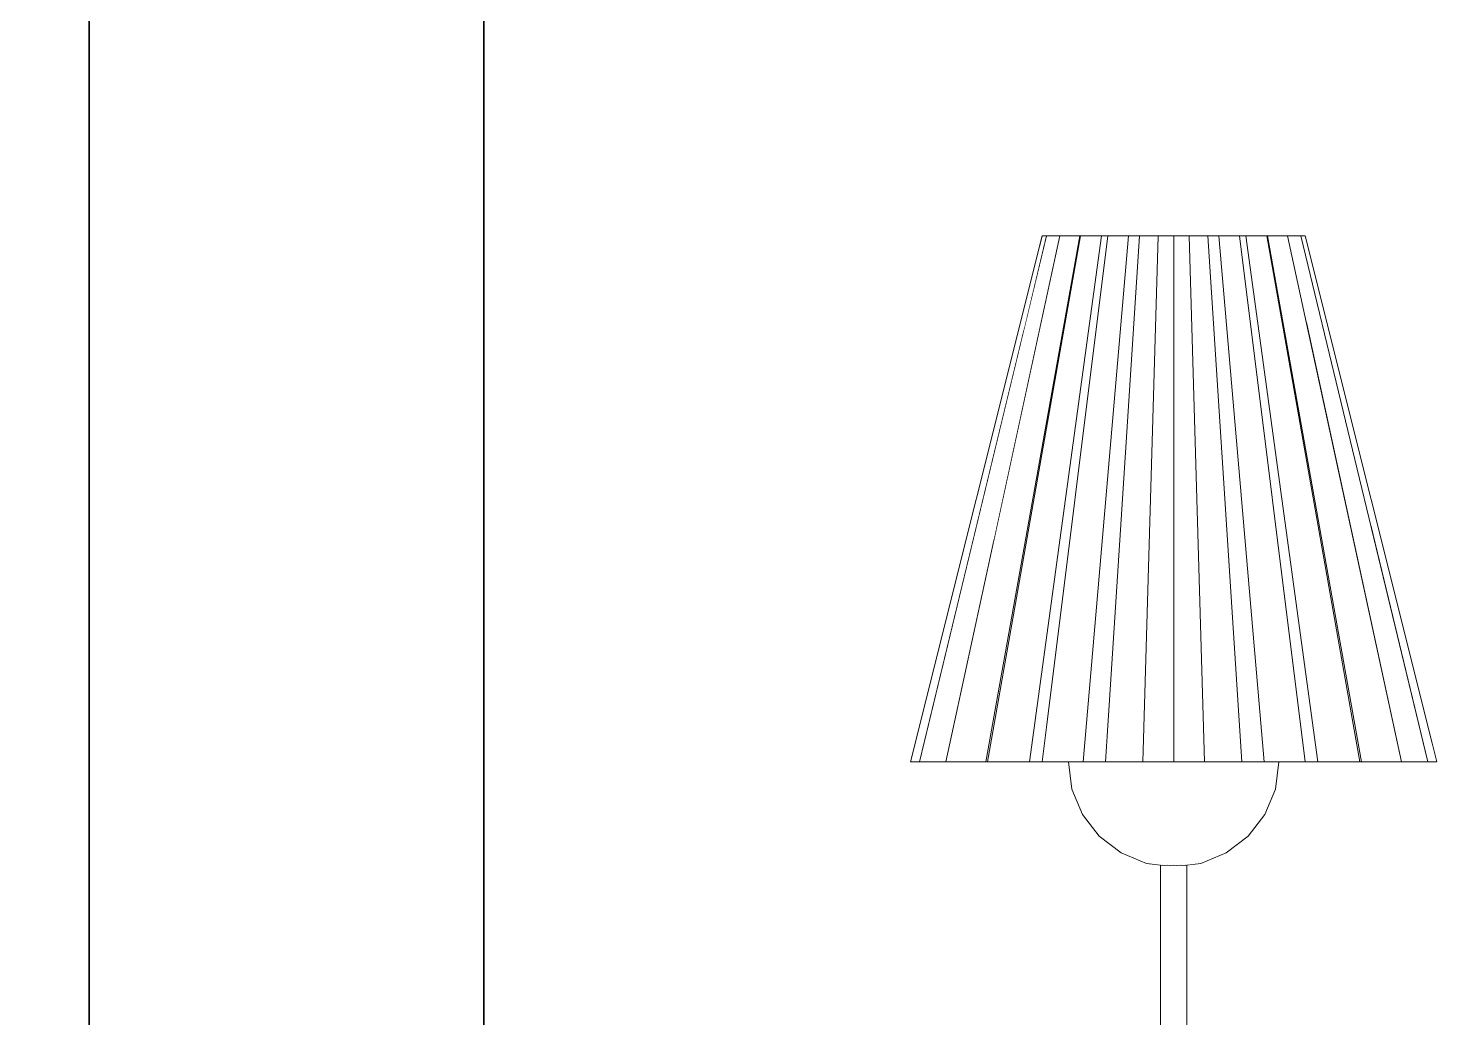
# Model space of a CAD drawing. Header units: millimetres. Extents: x 14397 to 67587, y -11631 to -8348.
# Drawn here: x 63363 to 63898, y -10878 to -10502 of the extents above; entities that cross this region are included whole.
import ezdxf

# ---------------------------------------------------------------- set-up
doc = ezdxf.new("R2010")
doc.units = ezdxf.units.MM
doc.header["$MEASUREMENT"] = 0
doc.linetypes.add('Wipeout_Contour', pattern=[1000, 0, -1000])
for name, color, linetype in [('NewA-Ee_25_10-M_WallsExternal', 7, 'Continuous'), ('NewA-Ee_25_10-M_WallsInternal', 7, 'Continuous'), ('NewA-Ee_40_20-M_GeneralFFAndEInternalMovable', 7, 'Continuous')]:
    doc.layers.add(name, color=color, linetype=linetype)

# ---------------------------------------------------------------- blocks, each defined once
blk = doc.blocks.new('Section Elem_106_11', base_point=(55434.36, -115430.84))
at = {"color": 254, "linetype": 'Wipeout_Contour', "lineweight": 0, "ltscale": 256812.665353}
blk.add_wipeout([(63385.87, -8735.84), (63362.75, -8735.84), (63362.75, -11630.84), (63385.87, -11630.84)], dxfattribs=at).dxf.layer = 'NewA-Ee_25_10-M_WallsExternal'
blk = doc.blocks.new('Section Elem_109_11', base_point=(55434.36, -115430.84))
at = {"layer": 'NewA-Ee_25_10-M_WallsInternal', "color": 92, "linetype": 'Continuous', "lineweight": 35}
for p, q in [((63385.87, -8735.84), (63385.87, -11630.84)), ((63535.87, -8735.84), (63535.87, -11630.84))]:
    blk.add_line(p, q, dxfattribs=at)
blk = doc.blocks.new('Section Elem_118_11', base_point=(55434.36, -115430.84))
at = {"color": 254, "linetype": 'Wipeout_Contour', "lineweight": 0, "ltscale": 258671.495268}
blk.add_wipeout([(63759.41, -10780.84), (63760.72, -10791.19), (63764.58, -10791.19), (63763.4, -10780.84)], dxfattribs=at).dxf.layer = 'NewA-Ee_40_20-M_GeneralFFAndEInternalMovable'
at = {"color": 254, "linetype": 'Wipeout_Contour', "lineweight": 0, "ltscale": 258751.204257}
blk.add_wipeout([(63780.72, -10800.84), (63773.55, -10800.84), (63778.05, -10809.13), (63783.9, -10809.13)], dxfattribs=at).dxf.layer = 'NewA-Ee_40_20-M_GeneralFFAndEInternalMovable'
at = {"color": 254, "linetype": 'Wipeout_Contour', "lineweight": 0, "ltscale": 258728.52135}
blk.add_wipeout([(63773.55, -10800.84), (63768.05, -10800.84), (63773.55, -10809.13), (63778.05, -10809.13)], dxfattribs=at).dxf.layer = 'NewA-Ee_40_20-M_GeneralFFAndEInternalMovable'
at = {"color": 254, "linetype": 'Wipeout_Contour', "lineweight": 0, "ltscale": 258687.821546}
blk.add_wipeout([(63764.58, -10791.19), (63760.72, -10791.19), (63764.58, -10800.84), (63768.05, -10800.84)], dxfattribs=at).dxf.layer = 'NewA-Ee_40_20-M_GeneralFFAndEInternalMovable'
at = {"color": 254, "linetype": 'Wipeout_Contour', "lineweight": 0, "ltscale": 258765.317534}
blk.add_wipeout([(63788.05, -10791.19), (63778.73, -10791.19), (63780.72, -10800.84), (63789.08, -10800.84)], dxfattribs=at).dxf.layer = 'NewA-Ee_40_20-M_GeneralFFAndEInternalMovable'
at = {"color": 254, "linetype": 'Wipeout_Contour', "lineweight": 0, "ltscale": 258756.096677}
blk.add_wipeout([(63778.05, -10809.13), (63773.55, -10809.13), (63780.72, -10815.48), (63783.9, -10815.48)], dxfattribs=at).dxf.layer = 'NewA-Ee_40_20-M_GeneralFFAndEInternalMovable'
at = {"color": 254, "linetype": 'Wipeout_Contour', "lineweight": 0, "ltscale": 258691.559736}
blk.add_wipeout([(63764.58, -10791.19), (63770.72, -10791.19), (63769.76, -10780.84), (63763.4, -10780.84)], dxfattribs=at).dxf.layer = 'NewA-Ee_40_20-M_GeneralFFAndEInternalMovable'
at = {"color": 254, "linetype": 'Wipeout_Contour', "lineweight": 0, "ltscale": 258778.990899}
blk.add_wipeout([(63780.72, -10800.84), (63783.9, -10809.13), (63790.72, -10809.13), (63789.08, -10800.84)], dxfattribs=at).dxf.layer = 'NewA-Ee_40_20-M_GeneralFFAndEInternalMovable'
at = {"color": 254, "linetype": 'Wipeout_Contour', "lineweight": 0, "ltscale": 193901.150614}
blk.add_wipeout([(63727.33, -10780.84), (63762.69, -10580.84), (63762.34, -10580.84)], dxfattribs=at).dxf.layer = 'NewA-Ee_40_20-M_GeneralFFAndEInternalMovable'
at = {"color": 254, "linetype": 'Wipeout_Contour', "lineweight": 0, "ltscale": 258719.937958}
blk.add_wipeout([(63770.72, -10791.19), (63778.73, -10791.19), (63778.05, -10780.84), (63769.76, -10780.84)], dxfattribs=at).dxf.layer = 'NewA-Ee_40_20-M_GeneralFFAndEInternalMovable'
at = {"color": 254, "linetype": 'Wipeout_Contour', "lineweight": 0, "ltscale": 258773.477594}
blk.add_wipeout([(63783.9, -10809.13), (63778.05, -10809.13), (63783.9, -10815.48), (63788.05, -10815.48)], dxfattribs=at).dxf.layer = 'NewA-Ee_40_20-M_GeneralFFAndEInternalMovable'
at = {"color": 254, "linetype": 'Wipeout_Contour', "lineweight": 0, "ltscale": 193869.266753}
blk.add_wipeout([(63729.14, -10699.09), (63754.74, -10580.84), (63749.75, -10580.84)], dxfattribs=at).dxf.layer = 'NewA-Ee_40_20-M_GeneralFFAndEInternalMovable'
at = {"color": 254, "linetype": 'Wipeout_Contour', "lineweight": 0, "ltscale": 193998.17696}
blk.add_wipeout([(63763.6, -10780.84), (63772.16, -10780.84), (63780.82, -10580.84)], dxfattribs=at).dxf.layer = 'NewA-Ee_40_20-M_GeneralFFAndEInternalMovable'
at = {"color": 254, "linetype": 'Wipeout_Contour', "lineweight": 0, "ltscale": 258732.93877}
blk.add_wipeout([(63778.73, -10791.19), (63770.72, -10791.19), (63773.55, -10800.84), (63780.72, -10800.84)], dxfattribs=at).dxf.layer = 'NewA-Ee_40_20-M_GeneralFFAndEInternalMovable'
at = {"color": 254, "linetype": 'Wipeout_Contour', "lineweight": 0, "ltscale": 258794.767895}
blk.add_wipeout([(63783.9, -10809.13), (63788.05, -10815.48), (63792.87, -10815.48), (63790.72, -10809.13)], dxfattribs=at).dxf.layer = 'NewA-Ee_40_20-M_GeneralFFAndEInternalMovable'
at = {"color": 254, "linetype": 'Wipeout_Contour', "lineweight": 0, "ltscale": 193876.279096}
blk.add_wipeout([(63754.74, -10580.84), (63711.44, -10780.84), (63726.64, -10780.84)], dxfattribs=at).dxf.layer = 'NewA-Ee_40_20-M_GeneralFFAndEInternalMovable'
at = {"color": 254, "linetype": 'Wipeout_Contour', "lineweight": 0, "ltscale": 194024.363098}
blk.add_wipeout([(63772.16, -10780.84), (63786.3, -10780.84), (63785.1, -10580.84)], dxfattribs=at).dxf.layer = 'NewA-Ee_40_20-M_GeneralFFAndEInternalMovable'
at = {"color": 254, "linetype": 'Wipeout_Contour', "lineweight": 0, "ltscale": 258706.505147}
blk.add_wipeout([(63770.72, -10791.19), (63764.58, -10791.19), (63768.05, -10800.84), (63773.55, -10800.84)], dxfattribs=at).dxf.layer = 'NewA-Ee_40_20-M_GeneralFFAndEInternalMovable'
at = {"color": 254, "linetype": 'Wipeout_Contour', "lineweight": 0, "ltscale": 258775.708006}
blk.add_wipeout([(63778.73, -10815.48), (63778.05, -10815.48), (63787.69, -10819.48), (63788.05, -10819.48)], dxfattribs=at).dxf.layer = 'NewA-Ee_40_20-M_GeneralFFAndEInternalMovable'
at = {"color": 254, "linetype": 'Wipeout_Contour', "lineweight": 0, "ltscale": 258467.603194}
blk.add_wipeout([(63749.75, -10580.84), (63701.45, -10780.84), (63711.44, -10780.84), (63729.14, -10699.09)], dxfattribs=at).dxf.layer = 'NewA-Ee_40_20-M_GeneralFFAndEInternalMovable'
at = {"color": 254, "linetype": 'Wipeout_Contour', "lineweight": 0, "ltscale": 193986.011489}
blk.add_wipeout([(63772.16, -10780.84), (63785.1, -10580.84), (63780.82, -10580.84)], dxfattribs=at).dxf.layer = 'NewA-Ee_40_20-M_GeneralFFAndEInternalMovable'
at = {"color": 254, "linetype": 'Wipeout_Contour', "lineweight": 0, "ltscale": 258678.169724}
blk.add_wipeout([(63764.58, -10800.84), (63760.72, -10791.19), (63759.41, -10791.19), (63763.4, -10800.84)], dxfattribs=at).dxf.layer = 'NewA-Ee_40_20-M_GeneralFFAndEInternalMovable'
at = {"color": 254, "linetype": 'Wipeout_Contour', "lineweight": 0, "ltscale": 258787.343808}
blk.add_wipeout([(63783.9, -10815.48), (63780.72, -10815.48), (63789.08, -10819.48), (63790.72, -10819.48)], dxfattribs=at).dxf.layer = 'NewA-Ee_40_20-M_GeneralFFAndEInternalMovable'
at = {"color": 254, "linetype": 'Wipeout_Contour', "lineweight": 0, "ltscale": 193899.773108}
blk.add_wipeout([(63726.64, -10780.84), (63727.33, -10780.84), (63762.34, -10580.84)], dxfattribs=at).dxf.layer = 'NewA-Ee_40_20-M_GeneralFFAndEInternalMovable'
at = {"color": 254, "linetype": 'Wipeout_Contour', "lineweight": 0, "ltscale": 258754.695077}
blk.add_wipeout([(63778.73, -10791.19), (63788.05, -10791.19), (63787.69, -10780.84), (63778.05, -10780.84)], dxfattribs=at).dxf.layer = 'NewA-Ee_40_20-M_GeneralFFAndEInternalMovable'
at = {"color": 254, "linetype": 'Wipeout_Contour', "lineweight": 0, "ltscale": 258704.222411}
blk.add_wipeout([(63764.58, -10800.84), (63763.4, -10800.84), (63769.76, -10809.13), (63770.72, -10809.13)], dxfattribs=at).dxf.layer = 'NewA-Ee_40_20-M_GeneralFFAndEInternalMovable'
at = {"color": 254, "linetype": 'Wipeout_Contour', "lineweight": 0, "ltscale": 258779.65789}
blk.add_wipeout([(63780.72, -10815.48), (63778.73, -10815.48), (63788.05, -10819.48), (63789.08, -10819.48)], dxfattribs=at).dxf.layer = 'NewA-Ee_40_20-M_GeneralFFAndEInternalMovable'
at = {"color": 254, "linetype": 'Wipeout_Contour', "lineweight": 0, "ltscale": 193892.830831}
blk.add_wipeout([(63726.64, -10780.84), (63762.34, -10580.84), (63754.74, -10580.84)], dxfattribs=at).dxf.layer = 'NewA-Ee_40_20-M_GeneralFFAndEInternalMovable'
at = {"color": 254, "linetype": 'Wipeout_Contour', "lineweight": 0, "ltscale": 194011.636115}
blk.add_wipeout([(63785.1, -10580.84), (63786.3, -10780.84), (63792.17, -10580.84)], dxfattribs=at).dxf.layer = 'NewA-Ee_40_20-M_GeneralFFAndEInternalMovable'
at = {"color": 254, "linetype": 'Wipeout_Contour', "lineweight": 0, "ltscale": 258801.432661}
blk.add_wipeout([(63788.05, -10791.19), (63789.08, -10800.84), (63798.05, -10800.84), (63798.05, -10791.19)], dxfattribs=at).dxf.layer = 'NewA-Ee_40_20-M_GeneralFFAndEInternalMovable'
at = {"color": 254, "linetype": 'Wipeout_Contour', "lineweight": 0, "ltscale": 258712.493683}
blk.add_wipeout([(63768.05, -10800.84), (63764.58, -10800.84), (63770.72, -10809.13), (63773.55, -10809.13)], dxfattribs=at).dxf.layer = 'NewA-Ee_40_20-M_GeneralFFAndEInternalMovable'
at = {"color": 254, "linetype": 'Wipeout_Contour', "lineweight": 0, "ltscale": 258811.550375}
blk.add_wipeout([(63792.87, -10815.48), (63788.05, -10815.48), (63792.87, -10819.48), (63795.37, -10819.48)], dxfattribs=at).dxf.layer = 'NewA-Ee_40_20-M_GeneralFFAndEInternalMovable'
at = {"color": 254, "linetype": 'Wipeout_Contour', "lineweight": 0, "ltscale": 193944.615637}
blk.add_wipeout([(63748.05, -10780.84), (63770.65, -10580.84), (63743.26, -10780.84)], dxfattribs=at).dxf.layer = 'NewA-Ee_40_20-M_GeneralFFAndEInternalMovable'
at = {"color": 254, "linetype": 'Wipeout_Contour', "lineweight": 0, "ltscale": 258793.462099}
blk.add_wipeout([(63787.69, -10780.84), (63788.05, -10791.19), (63798.05, -10791.19), (63798.05, -10780.84)], dxfattribs=at).dxf.layer = 'NewA-Ee_40_20-M_GeneralFFAndEInternalMovable'
at = {"color": 254, "linetype": 'Wipeout_Contour', "lineweight": 0, "ltscale": 258809.981955}
blk.add_wipeout([(63789.08, -10800.84), (63790.72, -10809.13), (63798.05, -10809.13), (63798.05, -10800.84)], dxfattribs=at).dxf.layer = 'NewA-Ee_40_20-M_GeneralFFAndEInternalMovable'
at = {"color": 254, "linetype": 'Wipeout_Contour', "lineweight": 0, "ltscale": 258737.492039}
blk.add_wipeout([(63778.73, -10815.48), (63770.72, -10809.13), (63769.76, -10809.13), (63778.05, -10815.48)], dxfattribs=at).dxf.layer = 'NewA-Ee_40_20-M_GeneralFFAndEInternalMovable'
at = {"color": 254, "linetype": 'Wipeout_Contour', "lineweight": 0, "ltscale": 258798.228757}
blk.add_wipeout([(63788.05, -10815.48), (63783.9, -10815.48), (63790.72, -10819.48), (63792.87, -10819.48)], dxfattribs=at).dxf.layer = 'NewA-Ee_40_20-M_GeneralFFAndEInternalMovable'
at = {"color": 254, "linetype": 'Wipeout_Contour', "lineweight": 0, "ltscale": 193916.069657}
blk.add_wipeout([(63743.26, -10780.84), (63762.69, -10580.84), (63727.33, -10780.84)], dxfattribs=at).dxf.layer = 'NewA-Ee_40_20-M_GeneralFFAndEInternalMovable'
at = {"color": 254, "linetype": 'Wipeout_Contour', "lineweight": 0, "ltscale": 194057.264794}
blk.add_wipeout([(63786.3, -10780.84), (63798.05, -10780.84), (63792.17, -10580.84)], dxfattribs=at).dxf.layer = 'NewA-Ee_40_20-M_GeneralFFAndEInternalMovable'
at = {"color": 254, "linetype": 'Wipeout_Contour', "lineweight": 0, "ltscale": 258839.036435}
blk.add_wipeout([(63808.05, -10791.19), (63798.05, -10791.19), (63798.05, -10800.84), (63807.01, -10800.84)], dxfattribs=at).dxf.layer = 'NewA-Ee_40_20-M_GeneralFFAndEInternalMovable'
at = {"color": 254, "linetype": 'Wipeout_Contour', "lineweight": 0, "ltscale": 258743.819354}
blk.add_wipeout([(63770.72, -10809.13), (63778.73, -10815.48), (63780.72, -10815.48), (63773.55, -10809.13)], dxfattribs=at).dxf.layer = 'NewA-Ee_40_20-M_GeneralFFAndEInternalMovable'
at = {"color": 254, "linetype": 'Wipeout_Contour', "lineweight": 0, "ltscale": 258818.501527}
blk.add_wipeout([(63792.87, -10815.48), (63798.05, -10815.48), (63798.05, -10809.13), (63790.72, -10809.13)], dxfattribs=at).dxf.layer = 'NewA-Ee_40_20-M_GeneralFFAndEInternalMovable'
at = {"color": 254, "linetype": 'Wipeout_Contour', "lineweight": 0, "ltscale": 258824.386598}
blk.add_wipeout([(63795.37, -10819.48), (63792.87, -10819.48), (63795.55, -10820.18), (63796.8, -10820.21)], dxfattribs=at).dxf.layer = 'NewA-Ee_40_20-M_GeneralFFAndEInternalMovable'
at = {"layer": 'NewA-Ee_40_20-M_GeneralFFAndEInternalMovable', "color": 6, "linetype": 'Continuous', "lineweight": 13}
for p, q in [((63769.76, -10809.13), (63763.4, -10800.84)), ((63778.05, -10815.48), (63769.76, -10809.13))]:
    blk.add_line(p, q, dxfattribs=at)
at = {"color": 254, "linetype": 'Wipeout_Contour', "lineweight": 0, "ltscale": 193925.321422}
blk.add_wipeout([(63762.69, -10580.84), (63743.26, -10780.84), (63770.65, -10580.84)], dxfattribs=at).dxf.layer = 'NewA-Ee_40_20-M_GeneralFFAndEInternalMovable'
at = {"color": 254, "linetype": 'Wipeout_Contour', "lineweight": 0, "ltscale": 194035.165862}
blk.add_wipeout([(63792.17, -10580.84), (63798.05, -10780.84), (63798.05, -10580.84)], dxfattribs=at).dxf.layer = 'NewA-Ee_40_20-M_GeneralFFAndEInternalMovable'
at = {"color": 254, "linetype": 'Wipeout_Contour', "lineweight": 0, "ltscale": 258842.459036}
blk.add_wipeout([(63798.05, -10800.84), (63798.05, -10809.13), (63805.37, -10809.13), (63807.01, -10800.84)], dxfattribs=at).dxf.layer = 'NewA-Ee_40_20-M_GeneralFFAndEInternalMovable'
at = {"color": 254, "linetype": 'Wipeout_Contour', "lineweight": 0, "ltscale": 258817.738066}
blk.add_wipeout([(63792.87, -10819.48), (63790.72, -10819.48), (63794.63, -10820.21), (63795.55, -10820.18)], dxfattribs=at).dxf.layer = 'NewA-Ee_40_20-M_GeneralFFAndEInternalMovable'
at = {"layer": 'NewA-Ee_40_20-M_GeneralFFAndEInternalMovable', "color": 6, "linetype": 'Continuous', "lineweight": 13}
for p, q in [((63792.17, -10580.84), (63785.1, -10580.84)), ((63786.3, -10780.84), (63792.17, -10580.84))]:
    blk.add_line(p, q, dxfattribs=at)
at = {"color": 254, "linetype": 'Wipeout_Contour', "lineweight": 0, "ltscale": 193940.066355}
blk.add_wipeout([(63770.65, -10580.84), (63748.05, -10780.84), (63773.05, -10580.84)], dxfattribs=at).dxf.layer = 'NewA-Ee_40_20-M_GeneralFFAndEInternalMovable'
at = {"color": 254, "linetype": 'Wipeout_Contour', "lineweight": 0, "ltscale": 258833.665265}
blk.add_wipeout([(63798.05, -10791.19), (63808.05, -10791.19), (63808.4, -10780.84), (63798.05, -10780.84)], dxfattribs=at).dxf.layer = 'NewA-Ee_40_20-M_GeneralFFAndEInternalMovable'
at = {"color": 254, "linetype": 'Wipeout_Contour', "lineweight": 0, "ltscale": 323637.706444}
blk.add_wipeout([(63798.05, -11110.84), (63798.05, -10820.18), (63796.8, -10820.21), (63795.55, -10820.18), (63795.55, -11110.84)], dxfattribs=at).dxf.layer = 'NewA-Ee_40_20-M_GeneralFFAndEInternalMovable'
at = {"color": 254, "linetype": 'Wipeout_Contour', "lineweight": 0, "ltscale": 193966.598544}
blk.add_wipeout([(63748.05, -10780.84), (63763.6, -10780.84), (63773.05, -10580.84)], dxfattribs=at).dxf.layer = 'NewA-Ee_40_20-M_GeneralFFAndEInternalMovable'
at = {"color": 254, "linetype": 'Wipeout_Contour', "lineweight": 0, "ltscale": 194086.718599}
blk.add_wipeout([(63798.05, -10780.84), (63809.79, -10780.84), (63798.05, -10580.84)], dxfattribs=at).dxf.layer = 'NewA-Ee_40_20-M_GeneralFFAndEInternalMovable'
at = {"color": 254, "linetype": 'Wipeout_Contour', "lineweight": 0, "ltscale": 258831.742018}
blk.add_wipeout([(63798.05, -10819.48), (63795.37, -10819.48), (63796.8, -10820.21), (63798.05, -10820.18)], dxfattribs=at).dxf.layer = 'NewA-Ee_40_20-M_GeneralFFAndEInternalMovable'
at = {"color": 254, "linetype": 'Wipeout_Contour', "lineweight": 0, "ltscale": 258450.575043}
blk.add_wipeout([(63698.05, -10780.84), (63701.45, -10780.84), (63740.67, -10618.42), (63748.05, -10580.84)], dxfattribs=at).dxf.layer = 'NewA-Ee_40_20-M_GeneralFFAndEInternalMovable'
at = {"color": 254, "linetype": 'Wipeout_Contour', "lineweight": 0, "ltscale": 193965.794582}
blk.add_wipeout([(63763.6, -10780.84), (63780.82, -10580.84), (63773.05, -10580.84)], dxfattribs=at).dxf.layer = 'NewA-Ee_40_20-M_GeneralFFAndEInternalMovable'
at = {"color": 254, "linetype": 'Wipeout_Contour', "lineweight": 0, "ltscale": 194058.831113}
blk.add_wipeout([(63798.05, -10580.84), (63809.79, -10780.84), (63803.92, -10580.84)], dxfattribs=at).dxf.layer = 'NewA-Ee_40_20-M_GeneralFFAndEInternalMovable'
at = {"color": 254, "linetype": 'Wipeout_Contour', "lineweight": 0, "ltscale": 258661.116314}
blk.add_wipeout([(63760.72, -10791.19), (63759.41, -10780.84), (63758.05, -10780.84), (63759.41, -10791.19)], dxfattribs=at).dxf.layer = 'NewA-Ee_40_20-M_GeneralFFAndEInternalMovable'
at = {"color": 254, "linetype": 'Wipeout_Contour', "lineweight": 0, "ltscale": 258826.35098}
blk.add_wipeout([(63798.05, -10815.48), (63792.87, -10815.48), (63795.37, -10819.48), (63798.05, -10819.48)], dxfattribs=at).dxf.layer = 'NewA-Ee_40_20-M_GeneralFFAndEInternalMovable'
at = {"layer": 'NewA-Ee_40_20-M_GeneralFFAndEInternalMovable', "color": 6, "linetype": 'Continuous', "lineweight": 13}
for p, q in [((63762.34, -10580.84), (63754.74, -10580.84)), ((63762.69, -10580.84), (63762.34, -10580.84)), ((63770.65, -10580.84), (63762.69, -10580.84)), ((63763.6, -10780.84), (63780.82, -10580.84)), ((63773.05, -10580.84), (63770.65, -10580.84)), ((63772.16, -10780.84), (63785.1, -10580.84)), ((63780.82, -10580.84), (63773.05, -10580.84)), ((63785.1, -10580.84), (63780.82, -10580.84)), ((63798.05, -10580.84), (63792.17, -10580.84)), ((63798.05, -10780.84), (63798.05, -10580.84)), ((63701.45, -10780.84), (63698.05, -10780.84)), ((63711.44, -10780.84), (63701.45, -10780.84)), ((63726.64, -10780.84), (63711.44, -10780.84)), ((63727.33, -10780.84), (63726.64, -10780.84)), ((63743.26, -10780.84), (63727.33, -10780.84)), ((63748.05, -10780.84), (63743.26, -10780.84)), ((63763.6, -10780.84), (63748.05, -10780.84)), ((63759.41, -10791.19), (63758.05, -10780.84)), ((63772.16, -10780.84), (63763.6, -10780.84)), ((63786.3, -10780.84), (63772.16, -10780.84)), ((63798.05, -10780.84), (63786.3, -10780.84)), ((63763.4, -10800.84), (63759.41, -10791.19))]:
    blk.add_line(p, q, dxfattribs=at)
at = {"color": 254, "linetype": 'Wipeout_Contour', "lineweight": 0, "ltscale": 193860.719188}
blk.add_wipeout([(63748.05, -10580.84), (63740.67, -10618.42), (63749.75, -10580.84)], dxfattribs=at).dxf.layer = 'NewA-Ee_40_20-M_GeneralFFAndEInternalMovable'
at = {"color": 254, "linetype": 'Wipeout_Contour', "lineweight": 0, "ltscale": 258806.543896}
blk.add_wipeout([(63788.05, -10819.48), (63787.69, -10819.48), (63793.05, -10820.18), (63793.38, -10820.21)], dxfattribs=at).dxf.layer = 'NewA-Ee_40_20-M_GeneralFFAndEInternalMovable'
at = {"layer": 'NewA-Ee_40_20-M_GeneralFFAndEInternalMovable', "color": 6, "linetype": 'Continuous', "lineweight": 13}
for p, q in [((63698.05, -10780.84), (63748.05, -10580.84)), ((63701.45, -10780.84), (63749.75, -10580.84)), ((63711.44, -10780.84), (63754.74, -10580.84)), ((63726.64, -10780.84), (63762.34, -10580.84)), ((63727.33, -10780.84), (63762.69, -10580.84)), ((63743.26, -10780.84), (63770.65, -10580.84)), ((63748.05, -10780.84), (63773.05, -10580.84)), ((63749.75, -10580.84), (63748.05, -10580.84)), ((63754.74, -10580.84), (63749.75, -10580.84))]:
    blk.add_line(p, q, dxfattribs=at)
at = {"color": 254, "linetype": 'Wipeout_Contour', "lineweight": 0, "ltscale": 323620.876665}
blk.add_wipeout([(63793.05, -11110.84), (63793.72, -11110.84), (63793.72, -10820.18), (63793.38, -10820.21), (63793.05, -10820.18)], dxfattribs=at).dxf.layer = 'NewA-Ee_40_20-M_GeneralFFAndEInternalMovable'
at = {"color": 254, "linetype": 'Wipeout_Contour', "lineweight": 0, "ltscale": 323627.03679}
blk.add_wipeout([(63793.72, -11110.84), (63795.55, -11110.84), (63795.55, -10820.18), (63794.63, -10820.21), (63793.72, -10820.18)], dxfattribs=at).dxf.layer = 'NewA-Ee_40_20-M_GeneralFFAndEInternalMovable'
at = {"color": 254, "linetype": 'Wipeout_Contour', "lineweight": 0, "ltscale": 258812.319369}
blk.add_wipeout([(63790.72, -10819.48), (63789.08, -10819.48), (63793.72, -10820.18), (63794.63, -10820.21)], dxfattribs=at).dxf.layer = 'NewA-Ee_40_20-M_GeneralFFAndEInternalMovable'
at = {"color": 254, "linetype": 'Wipeout_Contour', "lineweight": 0, "ltscale": 258840.542328}
blk.add_wipeout([(63798.05, -10820.18), (63799.3, -10820.21), (63800.72, -10819.48), (63798.05, -10819.48)], dxfattribs=at).dxf.layer = 'NewA-Ee_40_20-M_GeneralFFAndEInternalMovable'
at = {"color": 254, "linetype": 'Wipeout_Contour', "lineweight": 0, "ltscale": 258808.453303}
blk.add_wipeout([(63789.08, -10819.48), (63788.05, -10819.48), (63793.38, -10820.21), (63793.72, -10820.18)], dxfattribs=at).dxf.layer = 'NewA-Ee_40_20-M_GeneralFFAndEInternalMovable'
at = {"color": 254, "linetype": 'Wipeout_Contour', "lineweight": 0, "ltscale": 258854.546316}
blk.add_wipeout([(63805.37, -10819.48), (63803.22, -10819.48), (63800.55, -10820.18), (63801.46, -10820.21)], dxfattribs=at).dxf.layer = 'NewA-Ee_40_20-M_GeneralFFAndEInternalMovable'
at = {"layer": 'NewA-Ee_40_20-M_GeneralFFAndEInternalMovable', "color": 6, "linetype": 'Continuous', "lineweight": 13}
for p, q in [((63787.69, -10819.48), (63778.05, -10815.48)), ((63787.69, -10819.48), (63793.05, -10820.18)), ((63793.05, -10820.18), (63793.38, -10820.21)), ((63793.05, -11110.84), (63793.05, -10820.18)), ((63793.38, -10820.21), (63793.72, -10820.18)), ((63793.72, -10820.18), (63794.63, -10820.21))]:
    blk.add_line(p, q, dxfattribs=at)
at = {"color": 254, "linetype": 'Wipeout_Contour', "lineweight": 0, "ltscale": 258857.593451}
blk.add_wipeout([(63803.22, -10815.48), (63800.72, -10819.48), (63803.22, -10819.48), (63808.05, -10815.48)], dxfattribs=at).dxf.layer = 'NewA-Ee_40_20-M_GeneralFFAndEInternalMovable'
at = {"color": 254, "linetype": 'Wipeout_Contour', "lineweight": 0, "ltscale": 258870.915159}
blk.add_wipeout([(63808.05, -10815.48), (63803.22, -10819.48), (63805.37, -10819.48), (63812.19, -10815.48)], dxfattribs=at).dxf.layer = 'NewA-Ee_40_20-M_GeneralFFAndEInternalMovable'
at = {"color": 254, "linetype": 'Wipeout_Contour', "lineweight": 0, "ltscale": 258881.800211}
blk.add_wipeout([(63812.19, -10815.48), (63805.37, -10819.48), (63807.01, -10819.48), (63815.37, -10815.48)], dxfattribs=at).dxf.layer = 'NewA-Ee_40_20-M_GeneralFFAndEInternalMovable'
at = {"color": 254, "linetype": 'Wipeout_Contour', "lineweight": 0, "ltscale": 258842.792798}
blk.add_wipeout([(63803.22, -10815.48), (63798.05, -10815.48), (63798.05, -10819.48), (63800.72, -10819.48)], dxfattribs=at).dxf.layer = 'NewA-Ee_40_20-M_GeneralFFAndEInternalMovable'
at = {"color": 254, "linetype": 'Wipeout_Contour', "lineweight": 0, "ltscale": 258843.7215}
blk.add_wipeout([(63798.05, -10815.48), (63803.22, -10815.48), (63805.37, -10809.13), (63798.05, -10809.13)], dxfattribs=at).dxf.layer = 'NewA-Ee_40_20-M_GeneralFFAndEInternalMovable'
at = {"color": 254, "linetype": 'Wipeout_Contour', "lineweight": 0, "ltscale": 323650.02671}
blk.add_wipeout([(63798.05, -10820.18), (63798.05, -11110.84), (63800.55, -11110.84), (63800.55, -10820.18), (63799.3, -10820.21)], dxfattribs=at).dxf.layer = 'NewA-Ee_40_20-M_GeneralFFAndEInternalMovable'
at = {"layer": 'NewA-Ee_40_20-M_GeneralFFAndEInternalMovable', "color": 6, "linetype": 'Continuous', "lineweight": 13}
blk.add_line((63794.63, -10820.21), (63795.55, -10820.18), dxfattribs=at)
at = {"color": 254, "linetype": 'Wipeout_Contour', "lineweight": 0, "ltscale": 258873.450299}
blk.add_wipeout([(63807.01, -10800.84), (63805.37, -10809.13), (63812.19, -10809.13), (63815.37, -10800.84)], dxfattribs=at).dxf.layer = 'NewA-Ee_40_20-M_GeneralFFAndEInternalMovable'
at = {"color": 254, "linetype": 'Wipeout_Contour', "lineweight": 0, "ltscale": 323660.696381}
blk.add_wipeout([(63801.46, -10820.21), (63800.55, -10820.18), (63800.55, -11110.84), (63802.38, -11110.84), (63802.38, -10820.18)], dxfattribs=at).dxf.layer = 'NewA-Ee_40_20-M_GeneralFFAndEInternalMovable'
at = {"color": 254, "linetype": 'Wipeout_Contour', "lineweight": 0, "ltscale": 258867.455253}
blk.add_wipeout([(63805.37, -10809.13), (63803.22, -10815.48), (63808.05, -10815.48), (63812.19, -10809.13)], dxfattribs=at).dxf.layer = 'NewA-Ee_40_20-M_GeneralFFAndEInternalMovable'
at = {"color": 254, "linetype": 'Wipeout_Contour', "lineweight": 0, "ltscale": 323666.856522}
blk.add_wipeout([(63802.71, -10820.21), (63802.38, -10820.18), (63802.38, -11110.84), (63803.05, -11110.84), (63803.05, -10820.18)], dxfattribs=at).dxf.layer = 'NewA-Ee_40_20-M_GeneralFFAndEInternalMovable'
at = {"color": 254, "linetype": 'Wipeout_Contour', "lineweight": 0, "ltscale": 258888.745782}
blk.add_wipeout([(63808.05, -10815.48), (63812.19, -10815.48), (63818.05, -10809.13), (63812.19, -10809.13)], dxfattribs=at).dxf.layer = 'NewA-Ee_40_20-M_GeneralFFAndEInternalMovable'
at = {"color": 254, "linetype": 'Wipeout_Contour', "lineweight": 0, "ltscale": 258859.965038}
blk.add_wipeout([(63807.01, -10819.48), (63805.37, -10819.48), (63801.46, -10820.21), (63802.38, -10820.18)], dxfattribs=at).dxf.layer = 'NewA-Ee_40_20-M_GeneralFFAndEInternalMovable'
at = {"color": 254, "linetype": 'Wipeout_Contour', "lineweight": 0, "ltscale": 258906.12696}
blk.add_wipeout([(63812.19, -10815.48), (63815.37, -10815.48), (63822.54, -10809.13), (63818.05, -10809.13)], dxfattribs=at).dxf.layer = 'NewA-Ee_40_20-M_GeneralFFAndEInternalMovable'
at = {"color": 254, "linetype": 'Wipeout_Contour', "lineweight": 0, "ltscale": 258847.897761}
blk.add_wipeout([(63800.72, -10819.48), (63799.3, -10820.21), (63800.55, -10820.18), (63803.22, -10819.48)], dxfattribs=at).dxf.layer = 'NewA-Ee_40_20-M_GeneralFFAndEInternalMovable'
at = {"layer": 'NewA-Ee_40_20-M_GeneralFFAndEInternalMovable', "color": 6, "linetype": 'Continuous', "lineweight": 13}
for p, q in [((63795.55, -10820.18), (63796.8, -10820.21)), ((63796.8, -10820.21), (63798.05, -10820.18)), ((63798.05, -10820.18), (63799.3, -10820.21))]:
    blk.add_line(p, q, dxfattribs=at)
at = {"color": 254, "linetype": 'Wipeout_Contour', "lineweight": 0, "ltscale": 258901.237291}
blk.add_wipeout([(63815.37, -10800.84), (63812.19, -10809.13), (63818.05, -10809.13), (63822.54, -10800.84)], dxfattribs=at).dxf.layer = 'NewA-Ee_40_20-M_GeneralFFAndEInternalMovable'
at = {"color": 254, "linetype": 'Wipeout_Contour', "lineweight": 0, "ltscale": 258863.831127}
blk.add_wipeout([(63802.38, -10820.18), (63802.71, -10820.21), (63808.05, -10819.48), (63807.01, -10819.48)], dxfattribs=at).dxf.layer = 'NewA-Ee_40_20-M_GeneralFFAndEInternalMovable'
at = {"color": 254, "linetype": 'Wipeout_Contour', "lineweight": 0, "ltscale": 258923.920628}
blk.add_wipeout([(63828.05, -10800.84), (63822.54, -10800.84), (63818.05, -10809.13), (63822.54, -10809.13)], dxfattribs=at).dxf.layer = 'NewA-Ee_40_20-M_GeneralFFAndEInternalMovable'
at = {"color": 254, "linetype": 'Wipeout_Contour', "lineweight": 0, "ltscale": 258865.740544}
blk.add_wipeout([(63802.71, -10820.21), (63803.05, -10820.18), (63808.4, -10819.48), (63808.05, -10819.48)], dxfattribs=at).dxf.layer = 'NewA-Ee_40_20-M_GeneralFFAndEInternalMovable'
at = {"layer": 'NewA-Ee_40_20-M_GeneralFFAndEInternalMovable', "color": 6, "linetype": 'Continuous', "lineweight": 13}
for p, q in [((63799.3, -10820.21), (63800.55, -10820.18)), ((63800.55, -10820.18), (63801.46, -10820.21)), ((63801.46, -10820.21), (63802.38, -10820.18)), ((63802.38, -10820.18), (63802.71, -10820.21)), ((63802.71, -10820.21), (63803.05, -10820.18)), ((63803.05, -11110.84), (63803.05, -10820.18))]:
    blk.add_line(p, q, dxfattribs=at)
at = {"color": 254, "linetype": 'Wipeout_Contour', "lineweight": 0, "ltscale": 258875.151844}
blk.add_wipeout([(63808.05, -10791.19), (63807.01, -10800.84), (63815.37, -10800.84), (63817.36, -10791.19)], dxfattribs=at).dxf.layer = 'NewA-Ee_40_20-M_GeneralFFAndEInternalMovable'
at = {"color": 254, "linetype": 'Wipeout_Contour', "lineweight": 0, "ltscale": 258952.649372}
blk.add_wipeout([(63831.51, -10791.19), (63828.05, -10800.84), (63831.51, -10800.84), (63835.37, -10791.19)], dxfattribs=at).dxf.layer = 'NewA-Ee_40_20-M_GeneralFFAndEInternalMovable'
at = {"color": 254, "linetype": 'Wipeout_Contour', "lineweight": 0, "ltscale": 258907.1903}
blk.add_wipeout([(63817.36, -10791.19), (63825.37, -10791.19), (63826.33, -10780.84), (63818.05, -10780.84)], dxfattribs=at).dxf.layer = 'NewA-Ee_40_20-M_GeneralFFAndEInternalMovable'
at = {"color": 254, "linetype": 'Wipeout_Contour', "lineweight": 0, "ltscale": 258939.948652}
blk.add_wipeout([(63828.05, -10800.84), (63822.54, -10809.13), (63825.37, -10809.13), (63831.51, -10800.84)], dxfattribs=at).dxf.layer = 'NewA-Ee_40_20-M_GeneralFFAndEInternalMovable'
at = {"color": 254, "linetype": 'Wipeout_Contour', "lineweight": 0, "ltscale": 258907.531109}
blk.add_wipeout([(63817.36, -10791.19), (63815.37, -10800.84), (63822.54, -10800.84), (63825.37, -10791.19)], dxfattribs=at).dxf.layer = 'NewA-Ee_40_20-M_GeneralFFAndEInternalMovable'
at = {"color": 254, "linetype": 'Wipeout_Contour', "lineweight": 0, "ltscale": 258918.404454}
blk.add_wipeout([(63822.54, -10809.13), (63815.37, -10815.48), (63817.36, -10815.48), (63825.37, -10809.13)], dxfattribs=at).dxf.layer = 'NewA-Ee_40_20-M_GeneralFFAndEInternalMovable'
at = {"color": 254, "linetype": 'Wipeout_Contour', "lineweight": 0, "ltscale": 258872.432613}
blk.add_wipeout([(63808.4, -10780.84), (63808.05, -10791.19), (63817.36, -10791.19), (63818.05, -10780.84)], dxfattribs=at).dxf.layer = 'NewA-Ee_40_20-M_GeneralFFAndEInternalMovable'
at = {"color": 254, "linetype": 'Wipeout_Contour', "lineweight": 0, "ltscale": 258935.569173}
blk.add_wipeout([(63826.33, -10780.84), (63825.37, -10791.19), (63831.51, -10791.19), (63832.69, -10780.84)], dxfattribs=at).dxf.layer = 'NewA-Ee_40_20-M_GeneralFFAndEInternalMovable'
at = {"color": 254, "linetype": 'Wipeout_Contour', "lineweight": 0, "ltscale": 258889.486217}
blk.add_wipeout([(63807.01, -10819.48), (63808.05, -10819.48), (63817.36, -10815.48), (63815.37, -10815.48)], dxfattribs=at).dxf.layer = 'NewA-Ee_40_20-M_GeneralFFAndEInternalMovable'
at = {"color": 254, "linetype": 'Wipeout_Contour', "lineweight": 0, "ltscale": 194085.679536}
blk.add_wipeout([(63810.99, -10580.84), (63803.92, -10580.84), (63823.93, -10780.84)], dxfattribs=at).dxf.layer = 'NewA-Ee_40_20-M_GeneralFFAndEInternalMovable'
at = {"color": 254, "linetype": 'Wipeout_Contour', "lineweight": 0, "ltscale": 258933.965287}
blk.add_wipeout([(63822.54, -10800.84), (63828.05, -10800.84), (63831.51, -10791.19), (63825.37, -10791.19)], dxfattribs=at).dxf.layer = 'NewA-Ee_40_20-M_GeneralFFAndEInternalMovable'
at = {"color": 254, "linetype": 'Wipeout_Contour', "lineweight": 0, "ltscale": 258924.731902}
blk.add_wipeout([(63817.36, -10815.48), (63818.05, -10815.48), (63826.33, -10809.13), (63825.37, -10809.13)], dxfattribs=at).dxf.layer = 'NewA-Ee_40_20-M_GeneralFFAndEInternalMovable'
at = {"color": 254, "linetype": 'Wipeout_Contour', "lineweight": 0, "ltscale": 258955.6342}
blk.add_wipeout([(63832.69, -10780.84), (63831.51, -10791.19), (63835.37, -10791.19), (63836.68, -10780.84)], dxfattribs=at).dxf.layer = 'NewA-Ee_40_20-M_GeneralFFAndEInternalMovable'
at = {"color": 254, "linetype": 'Wipeout_Contour', "lineweight": 0, "ltscale": 258893.436165}
blk.add_wipeout([(63817.36, -10815.48), (63808.05, -10819.48), (63808.4, -10819.48), (63818.05, -10815.48)], dxfattribs=at).dxf.layer = 'NewA-Ee_40_20-M_GeneralFFAndEInternalMovable'
at = {"layer": 'NewA-Ee_40_20-M_GeneralFFAndEInternalMovable', "color": 6, "linetype": 'Continuous', "lineweight": 13}
for p, q in [((63808.4, -10819.48), (63818.05, -10815.48)), ((63803.05, -10820.18), (63808.4, -10819.48))]:
    blk.add_line(p, q, dxfattribs=at)
at = {"color": 254, "linetype": 'Wipeout_Contour', "lineweight": 0, "ltscale": 194146.788782}
blk.add_wipeout([(63810.99, -10580.84), (63823.93, -10780.84), (63832.49, -10780.84)], dxfattribs=at).dxf.layer = 'NewA-Ee_40_20-M_GeneralFFAndEInternalMovable'
at = {"color": 254, "linetype": 'Wipeout_Contour', "lineweight": 0, "ltscale": 258962.301457}
blk.add_wipeout([(63831.51, -10800.84), (63832.69, -10800.84), (63836.68, -10791.19), (63835.37, -10791.19)], dxfattribs=at).dxf.layer = 'NewA-Ee_40_20-M_GeneralFFAndEInternalMovable'
at = {"color": 254, "linetype": 'Wipeout_Contour', "lineweight": 0, "ltscale": 194105.465834}
blk.add_wipeout([(63815.27, -10580.84), (63810.99, -10580.84), (63832.49, -10780.84)], dxfattribs=at).dxf.layer = 'NewA-Ee_40_20-M_GeneralFFAndEInternalMovable'
at = {"color": 254, "linetype": 'Wipeout_Contour', "lineweight": 0, "ltscale": 258948.22012}
blk.add_wipeout([(63831.51, -10800.84), (63825.37, -10809.13), (63826.33, -10809.13), (63832.69, -10800.84)], dxfattribs=at).dxf.layer = 'NewA-Ee_40_20-M_GeneralFFAndEInternalMovable'
at = {"layer": 'NewA-Ee_40_20-M_GeneralFFAndEInternalMovable', "color": 6, "linetype": 'Continuous', "lineweight": 13}
for p, q in [((63826.33, -10809.13), (63832.69, -10800.84)), ((63818.05, -10815.48), (63826.33, -10809.13))]:
    blk.add_line(p, q, dxfattribs=at)
at = {"color": 254, "linetype": 'Wipeout_Contour', "lineweight": 0, "ltscale": 194117.743778}
blk.add_wipeout([(63823.93, -10780.84), (63803.92, -10580.84), (63809.79, -10780.84)], dxfattribs=at).dxf.layer = 'NewA-Ee_40_20-M_GeneralFFAndEInternalMovable'
at = {"color": 254, "linetype": 'Wipeout_Contour', "lineweight": 0, "ltscale": 194182.441048}
blk.add_wipeout([(63833.75, -10580.84), (63833.4, -10580.84), (63869.45, -10780.84)], dxfattribs=at).dxf.layer = 'NewA-Ee_40_20-M_GeneralFFAndEInternalMovable'
at = {"layer": 'NewA-Ee_40_20-M_GeneralFFAndEInternalMovable', "color": 6, "linetype": 'Continuous', "lineweight": 13}
for p, q in [((63803.92, -10580.84), (63798.05, -10580.84)), ((63809.79, -10780.84), (63803.92, -10580.84)), ((63810.99, -10580.84), (63803.92, -10580.84)), ((63809.79, -10780.84), (63798.05, -10780.84))]:
    blk.add_line(p, q, dxfattribs=at)
at = {"color": 254, "linetype": 'Wipeout_Contour', "lineweight": 0, "ltscale": 194205.131047}
blk.add_wipeout([(63884.65, -10780.84), (63841.35, -10580.84), (63833.75, -10580.84)], dxfattribs=at).dxf.layer = 'NewA-Ee_40_20-M_GeneralFFAndEInternalMovable'
at = {"color": 254, "linetype": 'Wipeout_Contour', "lineweight": 0, "ltscale": 194174.867778}
blk.add_wipeout([(63815.27, -10580.84), (63832.49, -10780.84), (63848.05, -10780.84)], dxfattribs=at).dxf.layer = 'NewA-Ee_40_20-M_GeneralFFAndEInternalMovable'
at = {"color": 254, "linetype": 'Wipeout_Contour', "lineweight": 0, "ltscale": 194132.666042}
blk.add_wipeout([(63823.05, -10580.84), (63815.27, -10580.84), (63848.05, -10780.84)], dxfattribs=at).dxf.layer = 'NewA-Ee_40_20-M_GeneralFFAndEInternalMovable'
at = {"layer": 'NewA-Ee_40_20-M_GeneralFFAndEInternalMovable', "color": 6, "linetype": 'Continuous', "lineweight": 13}
blk.add_line((63815.27, -10580.84), (63810.99, -10580.84), dxfattribs=at)
at = {"color": 254, "linetype": 'Wipeout_Contour', "lineweight": 0, "ltscale": 194202.295545}
blk.add_wipeout([(63848.05, -10780.84), (63852.83, -10780.84), (63823.05, -10580.84)], dxfattribs=at).dxf.layer = 'NewA-Ee_40_20-M_GeneralFFAndEInternalMovable'
at = {"color": 254, "linetype": 'Wipeout_Contour', "lineweight": 0, "ltscale": 194147.579011}
blk.add_wipeout([(63823.05, -10580.84), (63852.83, -10780.84), (63825.44, -10580.84)], dxfattribs=at).dxf.layer = 'NewA-Ee_40_20-M_GeneralFFAndEInternalMovable'
at = {"color": 254, "linetype": 'Wipeout_Contour', "lineweight": 0, "ltscale": 194173.392996}
blk.add_wipeout([(63868.76, -10780.84), (63833.4, -10580.84), (63825.44, -10580.84)], dxfattribs=at).dxf.layer = 'NewA-Ee_40_20-M_GeneralFFAndEInternalMovable'
at = {"color": 254, "linetype": 'Wipeout_Contour', "lineweight": 0, "ltscale": 194225.283324}
blk.add_wipeout([(63852.83, -10780.84), (63868.76, -10780.84), (63825.44, -10580.84)], dxfattribs=at).dxf.layer = 'NewA-Ee_40_20-M_GeneralFFAndEInternalMovable'
at = {"layer": 'NewA-Ee_40_20-M_GeneralFFAndEInternalMovable', "color": 6, "linetype": 'Continuous', "lineweight": 13}
for p, q in [((63823.93, -10780.84), (63810.99, -10580.84)), ((63823.05, -10580.84), (63815.27, -10580.84)), ((63825.44, -10580.84), (63823.05, -10580.84)), ((63823.93, -10780.84), (63809.79, -10780.84))]:
    blk.add_line(p, q, dxfattribs=at)
at = {"color": 254, "linetype": 'Wipeout_Contour', "lineweight": 0, "ltscale": 194249.174957}
blk.add_wipeout([(63868.76, -10780.84), (63869.45, -10780.84), (63833.4, -10580.84)], dxfattribs=at).dxf.layer = 'NewA-Ee_40_20-M_GeneralFFAndEInternalMovable'
at = {"color": 254, "linetype": 'Wipeout_Contour', "lineweight": 0, "ltscale": 194265.461826}
blk.add_wipeout([(63869.45, -10780.84), (63884.65, -10780.84), (63833.75, -10580.84)], dxfattribs=at).dxf.layer = 'NewA-Ee_40_20-M_GeneralFFAndEInternalMovable'
at = {"layer": 'NewA-Ee_40_20-M_GeneralFFAndEInternalMovable', "color": 6, "linetype": 'Continuous', "lineweight": 13}
for p, q in [((63832.49, -10780.84), (63815.27, -10580.84)), ((63833.4, -10580.84), (63825.44, -10580.84)), ((63833.75, -10580.84), (63833.4, -10580.84)), ((63832.49, -10780.84), (63823.93, -10780.84))]:
    blk.add_line(p, q, dxfattribs=at)
at = {"color": 254, "linetype": 'Wipeout_Contour', "lineweight": 0, "ltscale": 194308.835805}
blk.add_wipeout([(63894.64, -10780.84), (63847.73, -10610.32), (63884.65, -10780.84)], dxfattribs=at).dxf.layer = 'NewA-Ee_40_20-M_GeneralFFAndEInternalMovable'
at = {"color": 254, "linetype": 'Wipeout_Contour', "lineweight": 0, "ltscale": 258966.013459}
blk.add_wipeout([(63836.68, -10780.84), (63835.37, -10791.19), (63836.68, -10791.19), (63838.05, -10780.84)], dxfattribs=at).dxf.layer = 'NewA-Ee_40_20-M_GeneralFFAndEInternalMovable'
at = {"layer": 'NewA-Ee_40_20-M_GeneralFFAndEInternalMovable', "color": 6, "linetype": 'Continuous', "lineweight": 13}
for p, q in [((63836.68, -10791.19), (63838.05, -10780.84)), ((63832.69, -10800.84), (63836.68, -10791.19))]:
    blk.add_line(p, q, dxfattribs=at)
at = {"color": 254, "linetype": 'Wipeout_Contour', "lineweight": 0, "ltscale": 258951.123416}
blk.add_wipeout([(63846.34, -10580.84), (63841.35, -10580.84), (63847.73, -10610.32), (63894.64, -10780.84)], dxfattribs=at).dxf.layer = 'NewA-Ee_40_20-M_GeneralFFAndEInternalMovable'
at = {"layer": 'NewA-Ee_40_20-M_GeneralFFAndEInternalMovable', "color": 6, "linetype": 'Continuous', "lineweight": 13}
blk.add_line((63841.35, -10580.84), (63833.75, -10580.84), dxfattribs=at)
at = {"color": 254, "linetype": 'Wipeout_Contour', "lineweight": 0, "ltscale": 194357.569695}
blk.add_wipeout([(63871.42, -10684.7), (63894.64, -10780.84), (63898.05, -10780.84)], dxfattribs=at).dxf.layer = 'NewA-Ee_40_20-M_GeneralFFAndEInternalMovable'
at = {"color": 254, "linetype": 'Wipeout_Contour', "lineweight": 0, "ltscale": 258996.459288}
blk.add_wipeout([(63848.05, -10580.84), (63846.34, -10580.84), (63871.42, -10684.7), (63898.05, -10780.84)], dxfattribs=at).dxf.layer = 'NewA-Ee_40_20-M_GeneralFFAndEInternalMovable'
at = {"layer": 'NewA-Ee_40_20-M_GeneralFFAndEInternalMovable', "color": 6, "linetype": 'Continuous', "lineweight": 13}
for p, q in [((63848.05, -10780.84), (63823.05, -10580.84)), ((63852.83, -10780.84), (63825.44, -10580.84)), ((63868.76, -10780.84), (63833.4, -10580.84)), ((63869.45, -10780.84), (63833.75, -10580.84)), ((63884.65, -10780.84), (63841.35, -10580.84)), ((63846.34, -10580.84), (63841.35, -10580.84)), ((63848.05, -10580.84), (63846.34, -10580.84)), ((63894.64, -10780.84), (63846.34, -10580.84)), ((63898.05, -10780.84), (63848.05, -10580.84)), ((63848.05, -10780.84), (63832.49, -10780.84)), ((63852.83, -10780.84), (63848.05, -10780.84)), ((63868.76, -10780.84), (63852.83, -10780.84)), ((63869.45, -10780.84), (63868.76, -10780.84)), ((63884.65, -10780.84), (63869.45, -10780.84)), ((63894.64, -10780.84), (63884.65, -10780.84)), ((63898.05, -10780.84), (63894.64, -10780.84))]:
    blk.add_line(p, q, dxfattribs=at)

msp = doc.modelspace()

# ---------------------------------------------------------------- block references
at = {"layer": 'NewA-Ee_25_10-M_WallsExternal', "lineweight": 0}
msp.add_blockref('Section Elem_106_11', (55434.36, -115430.84), dxfattribs=at)

# ---------------------------------------------------------------- next in the draw order: block references
at = {"layer": 'NewA-Ee_25_10-M_WallsInternal', "lineweight": 0}
msp.add_blockref('Section Elem_109_11', (55434.36, -115430.84), dxfattribs=at)
at = {"layer": 'NewA-Ee_40_20-M_GeneralFFAndEInternalMovable', "lineweight": 0}
msp.add_blockref('Section Elem_118_11', (55434.36, -115430.84), dxfattribs=at)

doc.saveas('drawing.dxf')
